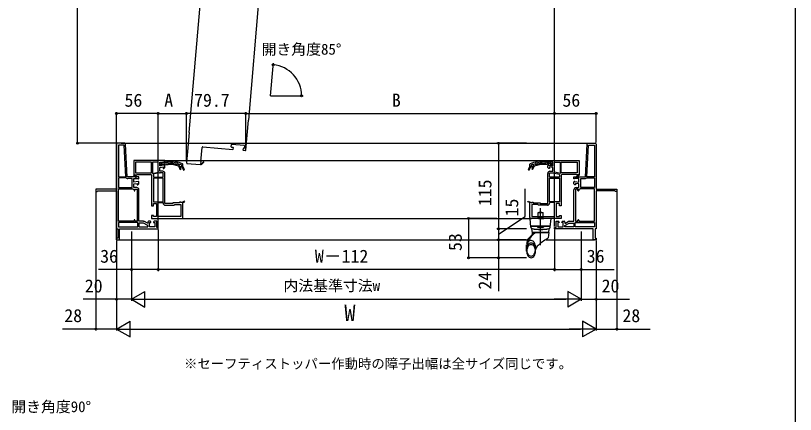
# Model space of a CAD drawing. Units: millimetres, scale not verified, with parts at other scales. Extents: x -525 to 525, y -783 to 778.
# Drawn here: x 1 to 525, y -352 to -83 of the extents above; entities that cross this region are included whole.
import ezdxf
from ezdxf.enums import TextEntityAlignment as Align

# ---------------------------------------------------------------- set-up
doc = ezdxf.new("R2010")
doc.units = ezdxf.units.MM
doc.header["$LTSCALE"] = 4
for name, color, linetype in [('0-2_USER1', 3, 'Continuous'), ('0-3_YKK_11', 7, 'Continuous'), ('0-5_YKK_12', 2, 'Continuous'), ('0-6_YKK_13', 4, 'Continuous'), ('0-8_YKK_D', 6, 'Continuous'), ('0-9_YKK_ZWAK', 7, 'Continuous')]:
    doc.layers.add(name, color=color, linetype=linetype)
doc.styles.add('ＭＳ ゴシック', font='')
doc.styles.get('ＭＳ ゴシック').set_extended_font_data('MS Gothic')

msp = doc.modelspace()

# ---------------------------------------------------------------- linework, layer by layer
at = {"layer": '0-3_YKK_11'}
for p, q in [((74.026, -169.45), (69, -169.45)), ((385.474, -169.45), (390.5, -169.45)), ((93.2, -190.95), (93.2, -192.2)), ((366.3, -190.95), (366.3, -192.2)), ((91.1, -221.95), (90, -221.95)), ((368.4, -221.95), (369.5, -221.95))]:
    msp.add_line(p, q, dxfattribs=at)
for points in [[(68.5, -169.95), (68.5, -200.25), (54.5, -200.25), (54.5, -201.95), (55.45, -201.95), (55.7, -201.7), (55.95, -201.45), (68.5, -201.45), (68.5, -226.95), (69.25, -226.95), (69.25, -233.2), (68.5, -233.2), (68.5, -234.45), (70.5, -234.45), (70.5, -226.95), (96.5, -226.95), (96.5, -226.05), (95.5, -226.05), (95.5, -221.95), (93.85, -221.95)], [(82.913, -195.058), (80.1, -195.554), (80.1, -193.15), (82.778, -193.15), (83.212, -193.421), (83.5, -193.261), (83.5, -191.95), (75.679, -191.95), (74.525, -169.924)], [(391, -169.95), (391, -200.25), (405, -200.25), (405, -201.95), (404.05, -201.95), (403.8, -201.7), (403.55, -201.45), (391, -201.45), (391, -226.95), (390.25, -226.95), (390.25, -233.2), (391, -233.2), (391, -234.45), (389, -234.45), (389, -226.95), (363, -226.95), (363, -226.05), (364, -226.05), (364, -221.95), (365.65, -221.95)], [(376.587, -195.058), (379.4, -195.554), (379.4, -193.15), (376.722, -193.15), (376.288, -193.421), (376, -193.261), (376, -191.95), (383.821, -191.95), (384.975, -169.924)], [(101, -180.95), (80, -180.95), (80, -190.883), (79.961, -190.95), (81.67, -192.402), (81.93, -192.098), (80.57, -190.942)], [(92.6, -182.15), (92.6, -189.84), (96.342, -188.837), (96.509, -188.501)], [(96.4, -187.95), (96.4, -182.15), (92.6, -182.15)], [(100.413, -184.058), (97.6, -184.554), (97.6, -182.15), (100.278, -182.15), (100.712, -182.421), (101, -182.261), (101, -180.95)], [(99.741, -182.156), (97.75, -183.712), (97.75, -184.45), (98.3, -184.45), (98.55, -184.212), (98.646, -184.028), (99.769, -183.15), (101.35, -183.15), (101.35, -183.7), (103.183, -183.7)], [(103.183, -181.2), (101, -181.2), (101, -181.75), (101.218, -181.998), (101.35, -182.147), (101.35, -182.35), (100.65, -182.35), (100.45, -182.25)], [(103.183, -182.9), (102.15, -182.9), (102.15, -182), (103.183, -182)], [(109.622, -182.954), (109.8, -183.194), (109.8, -183.612), (109.476, -183.851)], [(113.514, -187.324), (112.669, -185.2), (110.93, -185.2), (111.617, -186.926), (111.245, -187.074), (110.5, -185.2), (110.5, -184.95), (110.75, -184.95), (110.787, -184.655), (110.6, -184.413), (110.6, -184.4), (110.6, -183.632), (110.937, -183.398)], [(112.05, -183.847), (112.2, -184.077), (112.2, -184.413), (112.012, -184.655), (112.05, -184.95), (113, -184.95), (113.886, -187.176), (113, -184.95), (113, -183.559), (112.855, -183.332)], [(347.45, -183.847), (347.3, -184.077), (347.3, -184.413), (347.488, -184.655), (347.45, -184.95), (346.5, -184.95), (345.614, -187.176), (346.5, -184.95), (346.5, -183.559), (346.645, -183.332)], [(345.986, -187.324), (346.831, -185.2), (348.57, -185.2), (347.883, -186.926), (348.255, -187.074), (349, -185.2), (349, -184.95), (348.75, -184.95), (348.713, -184.655), (348.9, -184.413), (348.9, -184.4), (348.9, -183.632), (348.563, -183.398)], [(349.878, -182.954), (349.7, -183.194), (349.7, -183.612), (350.024, -183.851)], [(356.317, -181.2), (358.5, -181.2), (358.5, -181.75), (358.282, -181.998), (358.15, -182.147), (358.15, -182.35), (358.85, -182.35), (359.05, -182.25)], [(356.317, -182.9), (357.35, -182.9), (357.35, -182), (356.317, -182)], [(359.759, -182.156), (361.75, -183.712), (361.75, -184.45), (361.2, -184.45), (360.95, -184.212), (360.854, -184.028), (359.731, -183.15), (358.15, -183.15), (358.15, -183.7), (356.317, -183.7)], [(358.5, -180.95), (379.5, -180.95), (379.5, -190.883), (379.539, -190.95), (377.83, -192.402), (377.57, -192.098), (378.93, -190.942)], [(359.087, -184.058), (361.9, -184.554), (361.9, -182.15), (359.222, -182.15), (358.788, -182.421), (358.5, -182.261), (358.5, -180.95)], [(366.9, -182.15), (366.9, -189.84), (363.158, -188.837), (362.991, -188.501)], [(363.1, -187.95), (363.1, -182.15), (366.9, -182.15)], [(99.55, -188.2), (97.6, -188.2), (97.6, -185.772), (99.8, -185.384), (99.8, -186.45), (100.25, -186.45), (101, -185.7), (101, -184.55)], [(110.191, -184.935), (110.277, -184.95), (110.5, -184.95), (110.5, -185.2), (111.245, -187.074), (111.617, -186.926), (110.93, -185.2), (112.669, -185.2), (113.514, -187.324)], [(349.309, -184.935), (349.223, -184.95), (349, -184.95), (349, -185.2), (348.255, -187.074), (347.883, -186.926), (348.57, -185.2), (346.831, -185.2), (345.986, -187.324)], [(359.95, -188.2), (361.9, -188.2), (361.9, -185.772), (359.7, -185.384), (359.7, -186.45), (359.25, -186.45), (358.5, -185.7), (358.5, -184.55)], [(75.182, -192.809), (75.021, -192.75), (69.7, -192.75), (69.7, -199.2)], [(69.7, -199.2), (78.9, -199.2), (78.9, -193.15), (76.117, -193.15)], [(80.537, -190.753), (80.625, -190.6), (82, -190.6), (82, -190.45), (91.5, -190.45)], [(92, -190.95), (92, -211.45), (93.25, -211.45), (93.25, -209.95), (95.35, -209.95), (95.35, -218.75), (93.25, -218.75), (93.25, -217.95), (92, -217.95), (92, -219.95), (112.5, -219.95)], [(97.254, -189.272), (97.087, -189.258), (93.334, -190.264), (93.155, -190.563)], [(93.2, -192.2), (99.8, -192.2), (99.8, -189.4), (97.85, -189.4)], [(113, -219.45), (113, -209.355), (114.371, -208.837), (114.229, -208.463), (112.28, -209.2), (111.833, -209.2), (111.617, -209.075), (111.4, -208.95), (110.75, -208.95), (110.75, -209.45), (106.25, -209.45), (106.25, -209.9), (101, -209.9), (101, -189.65)], [(346.5, -219.45), (346.5, -209.355), (345.129, -208.837), (345.271, -208.463), (347.22, -209.2), (347.667, -209.2), (347.883, -209.075), (348.1, -208.95), (348.75, -208.95), (348.75, -209.45), (353.25, -209.45), (353.25, -209.9), (358.5, -209.9), (358.5, -189.65)], [(367.5, -190.95), (367.5, -211.45), (366.25, -211.45), (366.25, -209.95), (364.15, -209.95), (364.15, -218.75), (366.25, -218.75), (366.25, -217.95), (367.5, -217.95), (367.5, -219.95), (347, -219.95)], [(366.3, -192.2), (359.7, -192.2), (359.7, -189.4), (361.65, -189.4)], [(362.246, -189.272), (362.413, -189.258), (366.166, -190.264), (366.345, -190.563)], [(378.963, -190.753), (378.875, -190.6), (377.5, -190.6), (377.5, -190.45), (368, -190.45)], [(389.8, -199.2), (380.6, -199.2), (380.6, -193.15), (383.383, -193.15)], [(384.318, -192.809), (384.479, -192.75), (389.8, -192.75), (389.8, -199.2)], [(82.05, -199.2), (80.1, -199.2), (80.1, -196.772), (82.3, -196.384), (82.3, -197.45), (82.75, -197.45), (83.5, -196.7), (83.5, -195.55)], [(377.45, -199.2), (379.4, -199.2), (379.4, -196.772), (377.2, -196.384), (377.2, -197.45), (376.75, -197.45), (376, -196.7), (376, -195.55)], [(69.7, -221.95), (69.7, -200), (79.1, -200), (79.272, -200.069)], [(79.976, -200.394), (80.2, -200.642), (80.2, -201.1)], [(80.8, -201.1), (80.8, -200.4), (82.3, -200.4), (82.3, -221.95), (80.8, -221.95), (80.8, -221.25)], [(86.513, -221.95), (83.5, -221.95), (83.5, -200.65)], [(372.987, -221.95), (376, -221.95), (376, -200.65)], [(378.7, -201.1), (378.7, -200.4), (377.2, -200.4), (377.2, -221.95), (378.7, -221.95), (378.7, -221.25)], [(379.524, -200.394), (379.3, -200.642), (379.3, -201.1)], [(389.8, -221.95), (389.8, -200), (380.4, -200), (380.228, -200.069)], [(96.55, -218.75), (96.55, -209.35), (99.8, -209.35), (99.8, -209.65)], [(362.95, -218.75), (362.95, -209.35), (359.7, -209.35), (359.7, -209.65)], [(101.25, -211.1), (107.203, -211.1), (107.451, -210.875), (107.7, -210.65), (111.8, -210.65), (111.8, -218.75), (109.933, -218.75), (109.717, -218.625), (109.283, -218.625), (109.067, -218.75), (105.933, -218.75), (105.717, -218.625), (105.283, -218.625), (105.067, -218.75), (98.933, -218.75), (98.717, -218.625), (98.283, -218.625), (98.067, -218.75), (96.55, -218.75)], [(358.25, -211.1), (352.297, -211.1), (352.049, -210.875), (351.8, -210.65), (347.7, -210.65), (347.7, -218.75), (349.567, -218.75), (349.783, -218.625), (350.217, -218.625), (350.433, -218.75), (353.567, -218.75), (353.783, -218.625), (354.217, -218.625), (354.433, -218.75), (360.567, -218.75), (360.783, -218.625), (361.217, -218.625), (361.433, -218.75), (362.95, -218.75)], [(80.2, -221.25), (80.2, -221.95), (69.7, -221.95)], [(89.5, -222.45), (89.5, -223.123), (89.217, -223.286), (87.238, -222.144)], [(93.35, -222.45), (93.35, -222.7), (94.3, -222.7), (94.3, -225.7), (90.7, -225.7), (90.7, -222.7), (91.6, -222.7), (91.6, -222.45)], [(366.15, -222.45), (366.15, -222.7), (365.2, -222.7), (365.2, -225.7), (368.8, -225.7), (368.8, -222.7), (367.9, -222.7), (367.9, -222.45)], [(370, -222.45), (370, -223.123), (370.283, -223.286), (372.262, -222.144)], [(379.3, -221.25), (379.3, -221.95), (389.8, -221.95)]]:
    msp.add_lwpolyline(points, dxfattribs=at)
for points in [[(74.678, -191.95), (73.562, -170.65), (69.7, -170.65), (69.7, -191.95)], [(384.822, -191.95), (385.938, -170.65), (389.8, -170.65), (389.8, -191.95)], [(81.2, -189.25), (92, -189.25), (92, -182.15), (81.2, -182.15)], [(378.3, -189.25), (367.5, -189.25), (367.5, -182.15), (378.3, -182.15)], [(99.8, -208.75), (99.8, -192.8), (93.2, -192.8), (93.2, -208.75)], [(359.7, -208.75), (359.7, -192.8), (366.3, -192.8), (366.3, -208.75)], [(69.7, -225.75), (82.7, -225.75), (82.7, -222.75), (69.7, -222.75)], [(83.5, -225.75), (89.5, -225.75), (89.5, -224.836), (86.58, -223.15), (83.5, -223.15)], [(376, -225.75), (370, -225.75), (370, -224.836), (372.92, -223.15), (376, -223.15)], [(389.8, -225.75), (376.8, -225.75), (376.8, -222.75), (389.8, -222.75)]]:
    msp.add_lwpolyline(points, close=True, dxfattribs=at)
for centre, radius, start, end in [((69, -169.95), 0.5, 90.00001, 179.99999), ((74.026, -169.95), 0.5, 3.00003, 90), ((385.474, -169.95), 0.5, 90, 176.99997), ((390.5, -169.95), 0.5, 0.00001, 89.99999), ((100.05, -182.55), 0.5, 36.86989, 128.08672), ((103.183, -204.2), 23, 65.13402, 89.99999), ((103.183, -204.2), 22.2, 73.13981, 90.00001), ((103.183, -204.2), 21.3, 72.81723, 90.00001), ((103.183, -204.2), 22.2, 66.46078, 69.55779), ((356.317, -204.2), 23, 90.00001, 114.86598), ((356.317, -204.2), 22.2, 110.44221, 113.53922), ((356.317, -204.2), 22.2, 89.99999, 106.86019), ((356.317, -204.2), 21.3, 89.99999, 107.18277), ((359.45, -182.55), 0.5, 51.91328, 143.13011), ((97.85, -187.95), 1.45, 180.00001, 202.31385), ((99.55, -189.65), 1.45, 0.00001, 89.99999), ((100.5, -184.55), 0.5, 0.00002, 100.00001), ((103.183, -204.2), 20.5, 70.01112, 90.00001), ((113.7, -187.25), 0.2, 201.69939, 21.69941), ((113.7, -187.25), 0.2, 201.69939, 21.69941), ((345.8, -187.25), 0.2, 158.30059, 338.30061), ((345.8, -187.25), 0.2, 158.30059, 338.30061), ((356.317, -204.2), 20.5, 89.99999, 109.98888), ((359, -184.55), 0.5, 79.99999, 179.99998), ((359.95, -189.65), 1.45, 90.00001, 179.99999), ((361.65, -187.95), 1.45, 337.68615, 359.99999), ((76.117, -191.7), 1.45, 229.88081, 270.00001), ((80.474, -190.861), 0.125, 60, 319.64299), ((91.5, -190.95), 0.5, 0.00001, 89.99999), ((91.5, -190.95), 1.7, 0.00002, 13.17387), ((97.85, -187.95), 1.45, 245.74737, 270.00004), ((361.65, -187.95), 1.45, 269.99996, 294.25263), ((368, -190.95), 1.7, 166.82613, 179.99998), ((368, -190.95), 0.5, 90.00001, 179.99999), ((379.026, -190.861), 0.125, 220.35701, 120), ((383.383, -191.7), 1.45, 269.99999, 310.11919), ((82.05, -200.65), 1.45, 0.00001, 89.99999), ((83, -195.55), 0.5, 360, 99.99998), ((376.5, -195.55), 0.5, 80.00002, 180), ((377.45, -200.65), 1.45, 90.00001, 179.99999), ((80.1, -199.2), 1.2, 226.39716, 264.0622), ((80.5, -201.1), 0.3, 179.99999, 0.00001), ((379, -201.1), 0.3, 179.99999, 0.00001), ((379.4, -199.2), 1.2, 275.9378, 313.60284), ((101.25, -209.65), 1.45, 180.00001, 269.99999), ((358.25, -209.65), 1.45, 270.00001, 359.99999), ((112.5, -219.45), 0.5, 270.00001, 359.99999), ((347, -219.45), 0.5, 180.00001, 269.99999), ((80.5, -221.25), 0.3, 359.99999, 180.00001), ((86.513, -223.4), 1.45, 60.00001, 90.00002), ((90, -222.45), 0.5, 90.00001, 179.99999), ((91.1, -222.45), 0.5, 0.00001, 89.99999), ((93.85, -222.45), 0.5, 90.00001, 179.99999), ((365.65, -222.45), 0.5, 0.00001, 89.99999), ((368.4, -222.45), 0.5, 90.00001, 179.99999), ((369.5, -222.45), 0.5, 0.00001, 89.99999), ((372.987, -223.4), 1.45, 89.99998, 119.99999), ((379, -221.25), 0.3, 359.99999, 180.00001)]:
    msp.add_arc(centre, radius, start, end, dxfattribs=at)
at = {"layer": '0-5_YKK_12'}
for p, q in [((117.323, -162.229), (140.921, 114.768)), ((178.763, 99.522), (157.18, -153.832)), ((172.003, -137.45), (173.746, -117.526)), ((172.003, -137.45), (192.003, -137.45)), ((155.461, -174.008), (157.18, -153.832)), ((117.323, -162.229), (115.583, -182.655)), ((71.513, -169.45), (385.474, -169.45)), ((126.545, -171.796), (146.722, -173.515)), ((145.603, -171.914), (145.739, -170.32)), ((146.828, -172.269), (145.831, -172.184)), ((146.01, -170.092), (154.28, -170.797)), ((146.992, -173.287), (147.056, -172.54)), ((154.101, -172.889), (153.802, -172.863)), ((154.507, -171.067), (154.372, -172.661)), ((153.532, -173.091), (153.468, -173.839)), ((153.696, -174.109), (155.191, -174.236)), ((100.75, -180.95), (359.25, -180.95)), ((115.811, -182.925), (124.779, -183.689)), ((126.833, -181.927), (125.567, -183.184)), ((112.5, -219.95), (347.5, -219.95)), ((69.5, -234.45), (344.405, -234.45)), ((357.359, -234.45), (390, -234.45))]:
    msp.add_line(p, q, dxfattribs=at)
for points in [[(125.375, -183.201), (125.23, -183.1), (125.347, -181.73), (125.198, -181.717), (126.004, -172.252)], [(125.049, -183.461), (125.523, -183.791), (127.115, -182.211)]]:
    msp.add_lwpolyline(points, dxfattribs=at)
for centre, radius, start, end in [((126.502, -172.294), 0.5, 85.13066, 175.13066), ((145.853, -171.935), 0.25, 175.13066, 265.13066), ((145.988, -170.341), 0.25, 85.13066, 175.13066), ((146.806, -172.518), 0.25, 355.13066, 85.13066), ((153.781, -173.113), 0.25, 85.13066, 175.13066), ((154.123, -172.64), 0.25, 265.13066, 355.13066), ((154.258, -171.046), 0.25, 355.13066, 85.13066), ((146.743, -173.266), 0.25, 265.13066, 355.13066), ((153.718, -173.86), 0.25, 175.13066, 265.13066), ((155.212, -173.987), 0.25, 265.13066, 355.13066), ((115.832, -182.676), 0.25, 175.13066, 265.13066), ((124.8, -183.44), 0.25, 265.13066, 355.13066), ((125.478, -183.272), 0.125, 145.13066, 44.77363), ((126.974, -182.069), 0.2, 314.77363, 134.77363)]:
    msp.add_arc(centre, radius, start, end, dxfattribs=at)
at = {"layer": '0-6_YKK_13'}
for p, q in [((353.65, -238.078), (353.65, -213.061)), ((347.179, -225.995), (346.65, -219.95)), ((351.9, -219.95), (351.9, -215.95)), ((351.9, -215.95), (355.4, -215.95)), ((355.4, -219.5), (351.9, -219.5)), ((352.25, -219.95), (355.75, -219.95)), ((355.4, -219.95), (355.4, -215.95)), ((360.121, -225.995), (360.65, -219.95)), ((347.087, -224.95), (360.212, -224.95)), ((347.1, -225.2), (347.157, -225.85)), ((347.1, -225.2), (351.65, -225.2)), ((347.35, -224.95), (351.65, -224.95)), ((347.35, -224.95), (347.35, -225.2)), ((351.65, -224.95), (351.65, -225.95)), ((351.65, -225.45), (352.15, -225.45)), ((351.9, -225.45), (351.891, -224.95)), ((352.15, -224.95), (352.15, -225.73)), ((355.15, -225.73), (355.15, -224.95)), ((355.15, -225.45), (355.65, -225.45)), ((355.4, -225.45), (355.408, -224.95)), ((355.65, -224.95), (355.65, -225.95)), ((355.65, -224.95), (359.95, -224.95)), ((355.65, -225.2), (360.2, -225.2)), ((348.15, -229.45), (347.799, -226.957)), ((348.089, -231.176), (348.15, -229.45)), ((348.15, -229.45), (359.15, -229.45)), ((359.15, -229.45), (348.15, -229.45)), ((352.15, -225.73), (351.65, -225.73)), ((351.65, -225.95), (355.65, -225.95)), ((355.65, -225.73), (355.15, -225.73)), ((359.15, -229.45), (358.657, -232.955)), ((359.15, -229.45), (359.5, -226.957)), ((344.25, -242.075), (344.25, -237.7))]:
    msp.add_line(p, q, dxfattribs=at)
for points in [[(345.076, -234.093), (344.617, -235.134), (344.335, -236.261), (344.272, -236.765), (344.244, -237.372)], [(345.076, -234.089), (345.126, -234), (345.18, -233.913), (345.236, -233.828), (345.295, -233.744), (345.38, -233.634), (345.47, -233.527)], [(345.076, -234.089), (345.126, -234), (345.18, -233.913), (345.236, -233.828), (345.295, -233.744), (345.38, -233.634), (345.466, -233.531)], [(350.25, -242.075), (350.25, -240.633), (350.25, -239.137)]]:
    msp.add_lwpolyline(points, dxfattribs=at)
for centre, radius, start, end in [((353.65, -219.263), 3.312, 58.10921, 121.89079), ((356.465, -239.905), 11.95, 118.9674, 161.04434), ((361.09, -248.3), 21.5, 122.48461, 136.59983), ((348.153, -225.763), 1, 185, 258.63714), ((348.175, -225.908), 1, 185, 258.68311), ((347.552, -226.991), 0.25, 8, 60.10277), ((353.65, -198.41), 28.9, 258.63714, 281.36286), ((353.65, -198.55), 28.9, 258.68311, 281.31689), ((359.125, -225.908), 1, 281.31689, 355), ((359.147, -225.763), 1, 281.36286, 355), ((347.25, -237.405), 2.5, 29.86283, 146.75851), ((374.225, -262.511), 33, 119.14287, 132.53524), ((357.667, -232.815), 1, 299.14287, 352), ((350.515, -239.28), 6.266, 150.13717, 180), ((350.515, -240.926), 6.266, 150.13717, 209.86283), ((350.515, -242.075), 6.266, 150.13717, 180), ((347.25, -237.405), 2.5, 146.75851, 150.13717), ((347.25, -239.051), 2.5, 29.86283, 150.13717), ((347.25, -240.2), 2.5, 29.86283, 150.13717), ((343.984, -239.28), 6.266, 0, 29.86283), ((343.984, -240.926), 6.266, 330.13717, 29.86283), ((343.984, -242.075), 6.266, 0, 29.86283), ((356.309, -242.985), 6.5, 132.53524, 158.78961), ((350.515, -242.075), 6.266, 180, 209.86283), ((347.25, -242.801), 2.5, 209.86283, 330.13717), ((347.25, -243.95), 2.5, 209.86283, 330.13717), ((343.984, -242.075), 6.266, 330.13717, 0)]:
    msp.add_arc(centre, radius, start, end, dxfattribs=at)
at = {"layer": '0-8_YKK_D'}
for p, q in [((363, -225.5), (363, 121.831)), ((42.299, -169.45), (42.299, 114.996)), ((173.833, -116.53), (173.915, -115.587)), ((193.003, -137.45), (193.949, -137.45)), ((68.5, -234.45), (68.5, -148.45)), ((96.5, -149.45), (68.5, -149.45)), ((96.5, -225.3), (96.5, -148.45)), ((96.5, -226.3), (96.5, -148.45)), ((96.5, -149.45), (115.583, -149.45)), ((115.583, -181.655), (115.583, -148.45)), ((115.583, -181.155), (115.583, -148.45)), ((155.44, -149.45), (115.583, -149.45)), ((155.44, -173.258), (155.44, -148.45)), ((155.44, -173.758), (155.44, -148.45)), ((155.44, -149.45), (363, -149.45)), ((363, -225.5), (363, -148.45)), ((363, -225.5), (363, -148.45)), ((363, -149.45), (391, -149.45)), ((391, -168.95), (391, -148.45)), ((70.513, -169.45), (41.299, -169.45)), ((344.25, -169.45), (324.25, -169.45)), ((325.25, -169.45), (325.25, -226.95)), ((54.5, -202.1), (54.5, -295.45)), ((405, -202.1), (405, -295.45)), ((324.25, -219.95), (304.25, -219.95)), ((305.25, -219.95), (305.25, -246.45)), ((78.5, -228.741), (78.5, -255.45)), ((96.5, -227.5), (96.5, -255.45)), ((96.5, -228.741), (96.5, -255.45)), ((344.25, -226.95), (324.25, -226.95)), ((343.25, -226.95), (324.25, -226.95)), ((325.25, -226.95), (325.25, -234.45)), ((363, -227.5), (363, -255.45)), ((363, -228.741), (363, -255.45)), ((381, -228.741), (381, -255.45)), ((68.5, -234.825), (68.5, -295.45)), ((68.5, -234.825), (68.5, -295.45)), ((68.5, -235.825), (68.5, -275.45)), ((78.5, -232.912), (78.5, -275.45)), ((78.5, -235.45), (78.5, -275.45)), ((342.905, -234.45), (324.25, -234.45)), ((343.905, -234.45), (324.25, -234.45)), ((381, -232.912), (381, -275.45)), ((381, -235.45), (381, -275.45)), ((391, -234.825), (391, -295.45)), ((391, -234.825), (391, -295.45)), ((391, -235.825), (391, -275.45)), ((324.25, -246.45), (304.25, -246.45)), ((344.25, -246.45), (324.25, -246.45)), ((363, -254.45), (96.5, -254.45)), ((78.5, -274.45), (87.593, -269.2)), ((87.593, -279.7), (87.593, -269.2)), ((381, -274.45), (371.907, -269.2)), ((371.907, -269.2), (371.907, -279.7)), ((78.5, -274.45), (87.593, -279.7)), ((78.5, -274.45), (96.687, -274.45)), ((89, -274.45), (370.5, -274.45)), ((381, -274.45), (362.813, -274.45)), ((381, -274.45), (371.907, -279.7)), ((68.5, -294.45), (77.593, -289.2)), ((77.593, -299.7), (77.593, -289.2)), ((391, -294.45), (381.907, -289.2)), ((381.907, -289.2), (381.907, -299.7)), ((68.5, -294.45), (77.593, -299.7)), ((68.5, -294.45), (86.687, -294.45)), ((79, -294.45), (380.5, -294.45)), ((391, -294.45), (372.813, -294.45)), ((391, -294.45), (381.907, -299.7))]:
    msp.add_line(p, q, dxfattribs=at)
for points in [[(325.25, -230.7), (343.25, -218.785), (343.25, -200.058)], [(325.25, -234.45), (325.25, -246.45), (325.25, -269.023)], [(96.5, -254.45), (78.5, -254.45), (56.336, -254.45)], [(363, -254.45), (381, -254.45), (403.164, -254.45)], [(78.5, -274.45), (68.5, -274.45), (45.995, -274.45)], [(381, -274.45), (391, -274.45), (413.505, -274.45)], [(68.5, -294.45), (54.5, -294.45), (32.2, -294.45)], [(391, -294.45), (405, -294.45), (427.3, -294.45)]]:
    msp.add_lwpolyline(points, dxfattribs=at)
for centre in [(173.828, -116.583), (192.949, -137.45), (68.5, -149.45), (96.5, -149.45), (96.5, -149.45), (115.583, -149.45), (115.583, -149.45), (155.44, -149.45), (155.44, -149.45), (363, -149.45), (363, -149.45), (391, -149.45), (42.299, -169.45), (325.25, -169.45), (305.25, -219.95), (325.25, -226.95), (325.25, -226.95), (325.25, -234.45), (325.25, -234.45), (305.25, -246.45), (325.25, -246.45), (78.5, -254.45), (96.5, -254.45), (96.5, -254.45), (363, -254.45), (363, -254.45), (381, -254.45), (68.5, -274.45), (391, -274.45), (54.5, -294.45), (405, -294.45)]:
    msp.add_circle(centre, 0.637, dxfattribs=at)
msp.add_arc((172.003, -137.45), 20.947, 0, 85, dxfattribs=at)
at = {"layer": '0-9_YKK_ZWAK'}
msp.add_lwpolyline([(-525, -782.7), (525, -782.7), (525, 747.3)], dxfattribs=at)

# ---------------------------------------------------------------- texts
at = {"layer": '0-2_USER1', "style": 'ＭＳ ゴシック'}
msp.add_text('※セーフティストッパー作動時の障子出幅は全サイズ同じです。', height=6.598, dxfattribs=at).set_placement((113.832, -323.014), align=Align.BOTTOM_LEFT)
at = {"layer": '0-8_YKK_D', "style": 'ＭＳ ゴシック'}
for s, height, p in [('開き角度85°', 7.331, (165.979, -111.991)), ('56', 8.798, (73.807, -147.45)), ('A', 8.798, (100.519, -147.45)), ('79.7', 8.798, (120.614, -147.45)), ('B', 8.798, (253.629, -147.45)), ('56', 8.798, (368.307, -147.45)), ('36', 8.798, (57.45, -252.45)), ('W－112', 8.798, (201.83, -252.45)), ('36', 8.798, (384.664, -252.45)), ('20', 8.798, (47.109, -272.45)), ('内法基準寸法w', 7.331, (180.688, -271.086)), ('20', 8.798, (394.664, -272.45)), ('28', 8.798, (33.314, -292.45)), ('W', 11, (221.653, -292.45)), ('28', 8.798, (408.664, -292.45)), ('開き角度90°', 7.331, (-2.352, -352.598))]:
    msp.add_text(s, height=height, dxfattribs=at).set_placement(p, align=Align.BOTTOM_LEFT)
for s, p in [('115', (323.25, -211.768)), ('15', (341.25, -218.626)), ('53', (303.25, -241.927)), ('24', (323.25, -267.909))]:
    msp.add_text(s, height=8.798, rotation=90, dxfattribs=at).set_placement(p, align=Align.BOTTOM_LEFT)

doc.saveas('drawing.dxf')
